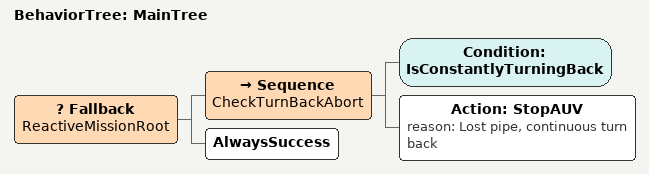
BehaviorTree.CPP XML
<root BTCPP_format="4">
    <BehaviorTree ID="MainTree">
        <Fallback name="ReactiveMissionRoot">

            <!-- 1. Stop if constantly turning back -->
            <Sequence name="CheckTurnBackAbort">
                <Condition ID="IsConstantlyTurningBack"/>
                <Action ID="StopAUV" reason="Lost pipe, continuous turn back"/>
            </Sequence>

            <!-- 2. Otherwise, keep running -->
            <AlwaysSuccess/>

        </Fallback>
    </BehaviorTree>
</root>
